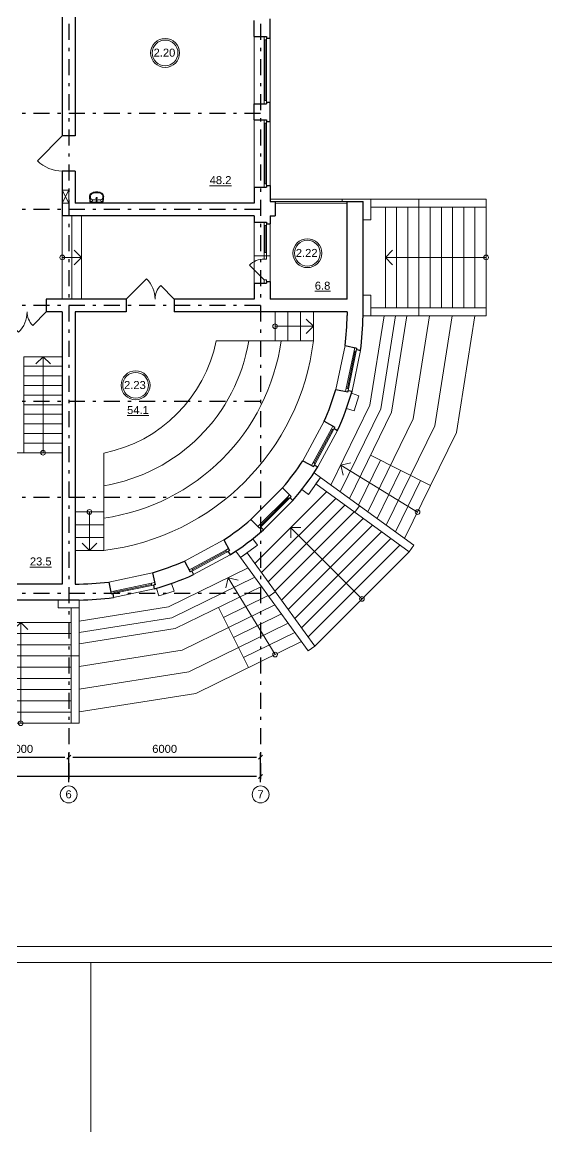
# Model space of a CAD drawing. Header units: metres. Extents: x -306 to 273, y -329 to 512.
# Drawn here: x -165.38 to -148.98, y 284.09 to 318.76 of the extents above; entities that cross this region are included whole.
import ezdxf
from ezdxf.enums import TextEntityAlignment as Align

# ---------------------------------------------------------------- set-up
doc = ezdxf.new("R2010")
doc.units = ezdxf.units.M
doc.header["$MEASUREMENT"] = 0
doc.linetypes.add('( Dashdot )', pattern=[1.001, 0.5, -0.25, 0.001, -0.25])
doc.layers.get('DEFPOINTS').update_dxf_attribs({"lineweight": 0})
doc.layers.add('Level 50', color=7, linetype='Continuous', lineweight=0)
doc.styles.add('Standard_0', font='arial.ttf')
doc.styles.add('Style-Arial', font='arial.ttf')
doc.dimstyles.get("Standard").update_dxf_attribs({"dimtxt": 0.00018, "dimasz": 0.00018, "dimexe": 0.0002, "dimexo": 0.0625, "dimgap": 9e-05, "dimtad": 0, "dimtih": 1, "dimtoh": 1, "dimdec": 4, "dimlfac": 1000, "dimzin": 0, "dimdsep": 46, "dimtxsty": 'Standard_0', "dimcen": 9e-05, "dimadec": 0, "dimazin": 0, "dimtfac": 1, "dimtdec": 4, "dimtofl": 0, "dimtmove": 0, "dimatfit": 0, "dimfxl": 0.01, "dimfxlon": 1, "dimtolj": 1, "dimtzin": 0, "dimarcsym": 0})

# ---------------------------------------------------------------- blocks, each defined once
blk = doc.blocks.new('*U1790')
at = {"color": 7, "linetype": 'Continuous', "lineweight": 13}
blk.add_line((-0.55, -0.389), (0.228, 0.389), dxfattribs=at)
at = {"color": 7, "linetype": 'Continuous', "lineweight": 0}
blk.add_arc((-0.55, -0.389), 1.1, 0, 45, dxfattribs=at)
blk = doc.blocks.new('*U1791')
at = {"color": 7, "linetype": 'Continuous', "lineweight": 13}
for p, q in [((-0.75, -0.318), (-0.114, 0.318)), ((0.75, -0.318), (0.326, 0.106))]:
    blk.add_line(p, q, dxfattribs=at)
at = {"color": 7, "linetype": 'Continuous', "lineweight": 0}
for centre, radius, start, end in [((-0.75, -0.318), 0.9, 0, 45), ((0.75, -0.318), 0.6, 135, 180)]:
    blk.add_arc(centre, radius, start, end, dxfattribs=at)
blk = doc.blocks.new('_Oblique-1')
at = {"color": 0, "linetype": 'ByBlock', "lineweight": -2}
blk.add_line((0.5, 0.5), (-0.5, -0.5), dxfattribs=at)
blk = doc.blocks.new('*D2307')
at = {"color": 0, "linetype": 'Continuous', "lineweight": -2, "transparency": 16777216}
for p, q in [((-194.531, 295.021), (-194.531, 295.318)), ((-158.056, 295.193), (-194.406, 295.193)), ((-157.931, 295.021), (-157.931, 295.318))]:
    blk.add_line(p, q, dxfattribs=at)
at = {"layer": 'DEFPOINTS', "color": 0, "linetype": 'Continuous', "lineweight": 0, "transparency": 16777216}
for p in [(-194.531, 295.193), (-194.531, 294.896), (-157.931, 294.896)]:
    blk.add_point(p, dxfattribs=at)
at = {"color": 0, "linetype": 'Continuous', "lineweight": -2, "transparency": 16777216, "xscale": 0.125, "yscale": 0.125, "zscale": 0.125, "rotation": 180}
blk.add_blockref('_Oblique-1', (-194.531, 295.193), dxfattribs=at)
at = {"color": 0, "linetype": 'Continuous', "lineweight": -2, "transparency": 16777216, "xscale": 0.125, "yscale": 0.125, "zscale": 0.125}
blk.add_blockref('_Oblique-1', (-157.931, 295.193), dxfattribs=at)
at = {"color": 0, "linetype": 'Continuous', "lineweight": 0, "transparency": 16777216, "insert": (-176.231, 295.446), "char_height": 0.25, "attachment_point": 5, "style": 'Style-Arial'}
blk.add_mtext('\\A1;36600', dxfattribs=at)
blk = doc.blocks.new('*U1659')
at = {"color": 7, "linetype": 'Continuous', "lineweight": 0}
for p in [(-0.227, 0.114), (0.227, 0.114)]:
    blk.add_line(p, (0, -0.114), dxfattribs=at)
blk = doc.blocks.new('*U1662')
at = {"color": 7, "linetype": 'Continuous', "lineweight": 0}
blk.add_line((0, -34.987), (0, -29.7), dxfattribs=at)
at = {"color": 7, "linetype": 'Continuous', "lineweight": 0, "flags": 128}
blk.add_lwpolyline([(42.05, 29.7), (42.05, -29.7), (-42.05, -29.7), (-42.05, 29.7), (42.05, 29.7)], close=True, dxfattribs=at)
at = {"layer": 'Level 50', "color": 7, "linetype": 'Continuous', "lineweight": 13}
blk.add_line((41.55, -29.2), (-41.25, -29.2), dxfattribs=at)
blk = doc.blocks.new('*U1792')
at = {"color": 7, "linetype": 'Continuous', "lineweight": 13}
for p, q in [((-0.2, 0.1), (0.2, -0.1)), ((0.2, 0.1), (-0.2, -0.1))]:
    blk.add_line(p, q, dxfattribs=at)
at = {"color": 7, "linetype": 'Continuous', "lineweight": 13, "flags": 128}
blk.add_lwpolyline([(-0.2, 0.1), (-0.2, -0.1), (0.2, -0.1), (0.2, 0.1), (-0.2, 0.1)], close=True, dxfattribs=at)
blk = doc.blocks.new('*U1881')
at = {"color": 7, "linetype": 'Continuous', "lineweight": 0}
for p in [(-0.227, 0.114), (0.227, 0.114)]:
    blk.add_line(p, (0, -0.114), dxfattribs=at)
blk = doc.blocks.new('*U1882')
at = {"color": 7, "linetype": 'Continuous', "lineweight": 0}
for p in [(-0.227, 0.114), (0.227, 0.114)]:
    blk.add_line(p, (0, -0.114), dxfattribs=at)
blk = doc.blocks.new('*U1883')
at = {"color": 7, "linetype": 'Continuous', "lineweight": 0}
for p in [(-0.227, 0.114), (0.227, 0.114)]:
    blk.add_line(p, (0, -0.114), dxfattribs=at)
blk = doc.blocks.new('*U1884')
at = {"color": 7, "linetype": 'Continuous', "lineweight": 0}
for p in [(-0.227, 0.114), (0.227, 0.114)]:
    blk.add_line(p, (0, -0.114), dxfattribs=at)
blk = doc.blocks.new('*U1885')
at = {"color": 7, "linetype": 'Continuous', "lineweight": 0}
for p in [(-0.227, 0.114), (0.227, 0.114)]:
    blk.add_line(p, (0, -0.114), dxfattribs=at)
blk = doc.blocks.new('*U1886')
at = {"color": 7, "linetype": 'Continuous', "lineweight": 0}
for p, q in [((3.651, 8.224), (1.401, 8.224)), ((3.651, 8.224), (4.551, 8.224)), ((3.651, 8.149), (3.651, 8.224)), ((4.551, 7.574), (4.551, 8.224)), ((5.001, 7.974), (5.001, 4.824)), ((5.351, 7.974), (5.351, 4.824)), ((5.701, 7.974), (5.701, 4.824)), ((6.051, 7.974), (6.051, 8.224)), ((6.051, 7.974), (6.051, 4.824)), ((6.401, 7.974), (6.401, 4.824)), ((6.751, 7.974), (6.751, 4.824)), ((7.101, 7.974), (7.101, 4.824)), ((7.451, 7.974), (7.451, 4.824)), ((7.801, 7.974), (7.801, 4.824)), ((8.151, 7.974), (8.151, 4.824)), ((4.304, 7.574), (4.551, 7.574)), ((8.151, 6.399), (5.001, 6.399)), ((4.304, 5.224), (4.551, 5.224)), ((4.551, 4.574), (4.551, 5.224)), ((4.304, 4.574), (4.551, 4.574)), ((6.051, 4.574), (6.051, 4.824)), ((4.535, 0.219), (6.41, -0.727)), ((6.006, -1.555), (3.606, -0.089)), ((0.919, -3.161), (3.161, -0.919)), ((1.127, -3.448), (3.448, -1.127)), ((1.336, -3.735), (3.735, -1.336)), ((4.043, -1.559), (4.19, -1.357)), ((-8.224, -3.651), (-8.224, -1.401)), ((1.544, -4.021), (4.021, -1.544)), ((1.752, -4.308), (4.308, -1.752)), ((1.961, -4.595), (4.595, -1.961)), ((4.268, -4.268), (2.04, -2.04)), ((2.169, -4.881), (4.881, -2.169)), ((2.377, -5.168), (5.168, -2.377)), ((2.585, -5.455), (5.455, -2.585)), ((2.794, -5.741), (5.741, -2.794)), ((-8.224, -3.651), (-8.224, -4.551)), ((-8.149, -3.651), (-8.224, -3.651)), ((1.555, -6.006), (0.089, -3.606)), ((1.559, -4.043), (1.357, -4.19)), ((-7.574, -4.304), (-7.574, -4.551)), ((-5.224, -4.304), (-5.224, -4.551)), ((-7.574, -4.551), (-8.224, -4.551)), ((-4.574, -4.551), (-5.224, -4.551)), ((-0.219, -4.535), (0.727, -6.41)), ((-7.974, -5.001), (-4.824, -5.001)), ((-6.399, -8.151), (-6.399, -5.001)), ((-7.974, -5.351), (-4.824, -5.351)), ((-7.974, -5.701), (-4.824, -5.701)), ((-7.974, -6.051), (-8.224, -6.051)), ((-7.974, -6.051), (-4.824, -6.051)), ((-4.574, -6.051), (-4.824, -6.051)), ((-7.974, -6.401), (-4.824, -6.401)), ((-7.974, -6.751), (-4.824, -6.751)), ((-7.974, -7.101), (-4.824, -7.101)), ((-7.974, -7.451), (-4.824, -7.451)), ((-7.974, -7.801), (-4.824, -7.801)), ((-7.974, -8.151), (-4.824, -8.151))]:
    blk.add_line(p, q, dxfattribs=at)
at = {"color": 7, "linetype": 'Continuous', "lineweight": 0, "flags": 128}
for points in [[(4.551, 8.224), (8.151, 8.224), (8.151, 7.974), (4.551, 7.974), (4.551, 8.224)], [(4.551, 4.824), (8.151, 4.824), (8.151, 4.574), (4.551, 4.574), (4.551, 4.824)], [(2.976, -0.475), (5.888, -2.591), (5.741, -2.794), (2.829, -0.678), (2.976, -0.475)], [(0.475, -2.976), (2.591, -5.888), (2.794, -5.741), (0.678, -2.829), (0.475, -2.976)], [(-8.224, -4.551), (-8.224, -8.151), (-7.974, -8.151), (-7.974, -4.551), (-8.224, -4.551)], [(-4.824, -4.551), (-4.824, -8.151), (-4.574, -8.151), (-4.574, -4.551), (-4.824, -4.551)]]:
    blk.add_lwpolyline(points, close=True, dxfattribs=at)
for points in [[(4.962, 4.574), (4.52, 1.781), (3.301, -0.712)], [(5.316, 4.574), (4.857, 1.674), (3.589, -0.921)], [(5.67, 4.574), (5.195, 1.568), (3.876, -1.129)], [(6.379, 4.574), (5.87, 1.355), (4.451, -1.547)], [(7.088, 4.574), (6.545, 1.142), (5.026, -1.965)], [(7.797, 4.574), (7.22, 0.929), (5.601, -2.383)], [(3.938, 2.156), (4.176, 2.078), (4.022, 1.603), (3.784, 1.68)], [(4.848, 0.062), (4.164, -1.338)], [(2.39, -0.853), (2.594, -1.001), (2.976, -0.475), (2.772, -0.327)], [(5.473, -0.254), (4.739, -1.756)], [(6.098, -0.569), (5.313, -2.174)], [(0.853, -2.39), (1.001, -2.594), (0.475, -2.976), (0.327, -2.772)], [(-4.574, -4.962), (-1.781, -4.52), (0.712, -3.301)], [(-4.574, -5.316), (-1.674, -4.857), (0.921, -3.589)], [(-2.156, -3.938), (-2.078, -4.176), (-1.603, -4.022), (-1.68, -3.784)], [(-4.574, -5.67), (-1.568, -5.195), (1.129, -3.876)], [(-4.574, -6.379), (-1.355, -5.87), (1.547, -4.451)], [(-0.062, -4.848), (1.338, -4.164)], [(0.254, -5.473), (1.756, -4.739)], [(-4.574, -7.088), (-1.142, -6.545), (1.965, -5.026)], [(0.569, -6.098), (2.174, -5.313)], [(-4.574, -7.797), (-0.929, -7.22), (2.383, -5.601)]]:
    blk.add_lwpolyline(points, dxfattribs=at)
at = {"color": 7, "linetype": 'Continuous', "lineweight": 0}
for centre in [(8.151, 6.399), (6.006, -1.555), (4.268, -4.268), (1.555, -6.006), (-6.399, -8.151)]:
    blk.add_circle(centre, 0.0733, dxfattribs=at)
at = {"color": 7, "linetype": 'Continuous', "lineweight": 0, "extrusion": (0, 0, -1)}
for name, p, rotation in [('*U1881', (-5.114, 6.399), 89.9999999999988), ('*U1882', (-3.703, -0.148), 121.424636737663)]:
    blk.add_blockref(name, p, dxfattribs=dict(at, rotation=rotation))
at = {"color": 7, "linetype": 'Continuous', "lineweight": 0}
for name, p, rotation in [('*U1885', (2.121, -2.121), 225.0000000000007), ('*U1883', (0.148, -3.703), 211.4246367376645), ('*U1884', (-6.399, -5.114), 180.0000000000003)]:
    blk.add_blockref(name, p, dxfattribs=dict(at, rotation=rotation))
blk = doc.blocks.new('*U1887')
at = {"color": 7, "linetype": 'Continuous', "lineweight": 0}
blk.add_line((-4.574, -4.304), (-4.574, -4.551), dxfattribs=at)
blk.add_blockref('*U1886', (0, 0), dxfattribs=at)
blk = doc.blocks.new('*U1793')
at = {"color": 7, "linetype": 'Continuous', "lineweight": 0}
for p, q in [((-0.656, -0.334), (0.334, 0.656)), ((-0.34, -0.508), (0.508, 0.34)), ((0.656, 0.263), (-0.263, -0.656))]:
    blk.add_line(p, q, dxfattribs=at)
at = {"color": 7, "linetype": 'Continuous', "lineweight": 30}
for p, q in [((0.334, 0.656), (0.604, 0.386)), ((0.571, 0.348), (0.656, 0.263)), ((-0.656, -0.334), (-0.386, -0.604)), ((-0.348, -0.571), (-0.263, -0.656))]:
    blk.add_line(p, q, dxfattribs=at)
at = {"color": 7, "linetype": 'Continuous', "lineweight": 0, "flags": 128}
blk.add_lwpolyline([(-0.365, -0.483), (0.483, 0.365), (0.533, 0.316), (-0.316, -0.533), (-0.365, -0.483)], close=True, dxfattribs=at)
at = {"color": 7, "linetype": 'Continuous', "lineweight": 13, "flags": 128}
for points in [[(0.554, 0.436), (0.483, 0.365), (0.533, 0.316), (0.604, 0.386), (0.554, 0.436)], [(-0.365, -0.483), (-0.436, -0.554), (-0.386, -0.604), (-0.316, -0.533), (-0.365, -0.483)]]:
    blk.add_lwpolyline(points, close=True, dxfattribs=at)
at = {"color": 7, "linetype": 'Continuous', "lineweight": 30}
for start, end in [(319.1957, 319.5191), (310.4809, 310.8043)]:
    blk.add_arc((-6.154, 6.154), 8.884, start, end, dxfattribs=at)
blk = doc.blocks.new('ум9')
at = {"color": 252, "lineweight": 13}
for p, q in [((0.317, 0), (-0.317, 0)), ((-0.237, -0.059), (-0.19, -0.143)), ((0.228, -0.039), (-0.228, -0.039)), ((0.185, -0.156), (-0.171, -0.156)), ((0.046, -0.234), (-0.046, -0.234)), ((0.035, -0.08), (-0.035, -0.08)), ((0, -0.115), (0, -0.045)), ((0, -0.189), (0, -0.28)), ((0.237, -0.059), (0.19, -0.143))]:
    blk.add_line(p, q, dxfattribs=at)
for centre, radius in [((0, -0.234), 0.0351), ((0, -0.08), 0.0221), ((0, -0.234), 0.0221)]:
    blk.add_circle(centre, radius, dxfattribs=at)
for centre, radius, start, end in [((1.163, -0.334), 1.518, 167.3206, 178.6525), ((-0.135, -0.304), 0.22, 178.312, 234.1043), ((-0.355, -0.298), 0.00065, 358.312, 358.6525), ((0.089, -0.267), 0.429, 154.5977, 180.3349), ((-0.317, -0.001), 0.00065, 90, 167.3206), ((-0.135, -0.303), 0.18, 141.0504, 245.2718), ((-0.228, -0.117), 0.078, 90, 154.5977), ((-0.135, -0.303), 0.193, 141.0504, 147.7493), ((-0.181, -0.302), 0.159, 98.7111, 129.9424), ((-0.181, -0.302), 0.146, 86.1548, 129.9424), ((-0.035, -0.093), 0.452, 239.6448, 267.5368), ((-0.035, -0.093), 0.413, 244.8898, 267.5368), ((0, 0.104), 0.65, 265.1692, 274.8308), ((0, 0.104), 0.611, 265.1692, 274.8308), ((0.035, -0.093), 0.413, 272.4632, 300.3552), ((0.035, -0.093), 0.452, 272.4632, 300.3552), ((0.181, -0.302), 0.146, 50.0576, 93.8452), ((0.181, -0.302), 0.159, 50.0576, 81.2889), ((0.135, -0.303), 0.18, 294.7282, 38.9496), ((0.228, -0.117), 0.078, 25.4023, 90), ((0.135, -0.304), 0.22, 305.8957, 1.688), ((0.135, -0.303), 0.193, 32.2507, 38.9496), ((-0.089, -0.267), 0.429, 359.6651, 25.4023), ((0.317, -0.001), 0.00065, 12.6794, 90), ((-1.163, -0.334), 1.518, 1.3475, 12.6794), ((0.355, -0.298), 0.00065, 181.3475, 181.688)]:
    blk.add_arc(centre, radius, start, end, dxfattribs=at)
blk = doc.blocks.new('*U1726')
at = {"color": 7, "linetype": 'Continuous', "lineweight": 13}
for radius in [0.452, 0.402]:
    blk.add_circle((0, 0), radius, dxfattribs=at)
at = {"color": 7, "linetype": 'Continuous', "lineweight": 13, "style": 'Style-Arial'}
blk.add_text('2.20', height=0.25, dxfattribs=at).set_placement((-0.361, 0.133), align=Align.TOP_LEFT)
blk = doc.blocks.new('*U1728')
at = {"color": 7, "linetype": 'Continuous', "lineweight": 13}
for radius in [0.452, 0.402]:
    blk.add_circle((0, 0), radius, dxfattribs=at)
at = {"color": 7, "linetype": 'Continuous', "lineweight": 13, "style": 'Style-Arial'}
blk.add_text('2.22', height=0.25, dxfattribs=at).set_placement((-0.361, 0.133), align=Align.TOP_LEFT)
blk = doc.blocks.new('*U1729')
at = {"color": 7, "linetype": 'Continuous', "lineweight": 13}
for radius in [0.452, 0.402]:
    blk.add_circle((0, 0), radius, dxfattribs=at)
at = {"color": 7, "linetype": 'Continuous', "lineweight": 13, "style": 'Style-Arial'}
blk.add_text('2.23', height=0.25, dxfattribs=at).set_placement((-0.361, 0.133), align=Align.TOP_LEFT)
blk = doc.blocks.new('*D2453')
at = {"color": 0, "linetype": 'Continuous', "lineweight": -2, "transparency": 16777216}
for p, q in [((-166.931, 295.021), (-166.931, 295.927)), ((-166.806, 295.802), (-164.056, 295.802)), ((-163.931, 295.021), (-163.931, 295.927))]:
    blk.add_line(p, q, dxfattribs=at)
at = {"layer": 'DEFPOINTS', "color": 0, "linetype": 'Continuous', "lineweight": 0, "transparency": 16777216}
for p in [(-163.931, 295.802), (-166.931, 294.896), (-163.931, 294.896)]:
    blk.add_point(p, dxfattribs=at)
at = {"color": 0, "linetype": 'Continuous', "lineweight": -2, "transparency": 16777216, "xscale": 0.125, "yscale": 0.125, "zscale": 0.125, "rotation": 180}
blk.add_blockref('_Oblique-1', (-166.931, 295.802), dxfattribs=at)
at = {"color": 0, "linetype": 'Continuous', "lineweight": -2, "transparency": 16777216, "xscale": 0.125, "yscale": 0.125, "zscale": 0.125}
blk.add_blockref('_Oblique-1', (-163.931, 295.802), dxfattribs=at)
at = {"color": 0, "linetype": 'Continuous', "lineweight": 0, "transparency": 16777216, "insert": (-165.431, 296.055), "char_height": 0.25, "attachment_point": 5, "style": 'Style-Arial'}
blk.add_mtext('\\A1;3000', dxfattribs=at)
blk = doc.blocks.new('*D2454')
at = {"color": 0, "linetype": 'Continuous', "lineweight": -2, "transparency": 16777216}
for p, q in [((-163.931, 295.021), (-163.931, 295.927)), ((-163.806, 295.802), (-158.056, 295.802)), ((-157.931, 295.021), (-157.931, 295.927))]:
    blk.add_line(p, q, dxfattribs=at)
at = {"layer": 'DEFPOINTS', "color": 0, "linetype": 'Continuous', "lineweight": 0, "transparency": 16777216}
for p in [(-157.931, 295.802), (-163.931, 294.896), (-157.931, 294.896)]:
    blk.add_point(p, dxfattribs=at)
at = {"color": 0, "linetype": 'Continuous', "lineweight": -2, "transparency": 16777216, "xscale": 0.125, "yscale": 0.125, "zscale": 0.125, "rotation": 180}
blk.add_blockref('_Oblique-1', (-163.931, 295.802), dxfattribs=at)
at = {"color": 0, "linetype": 'Continuous', "lineweight": -2, "transparency": 16777216, "xscale": 0.125, "yscale": 0.125, "zscale": 0.125}
blk.add_blockref('_Oblique-1', (-157.931, 295.802), dxfattribs=at)
at = {"color": 0, "linetype": 'Continuous', "lineweight": 0, "transparency": 16777216, "insert": (-160.931, 296.055), "char_height": 0.25, "attachment_point": 5, "style": 'Style-Arial'}
blk.add_mtext('\\A1;6000', dxfattribs=at)

msp = doc.modelspace()

# ---------------------------------------------------------------- linework, layer by layer
at = {"color": 1, "linetype": '( Dashdot )'}
for p, q in [((-163.93103694, 342.90830687), (-163.93103694, 294.89642885)), ((-157.93103694, 342.90830687), (-157.93103694, 294.89642885)), ((-157.93103694, 315.90830687), (-197.07297225, 315.90830687)), ((-157.93103694, 312.90830687), (-197.07297225, 312.90830687)), ((-157.93103694, 309.90830687), (-197.07297225, 309.90830687)), ((-157.93103694, 306.90830687), (-197.07297225, 306.90830687)), ((-157.93103694, 303.90830687), (-197.07297225, 303.90830687)), ((-157.93103694, 300.90830687), (-197.07297225, 300.90830687))]:
    msp.add_line(p, q, dxfattribs=at)
at = {"color": 7, "linetype": 'Continuous', "lineweight": 30}
for p, q in [((-164.13103694, 323.25830687), (-164.13103694, 315.20830687)), ((-163.73103694, 323.25830687), (-163.73103694, 315.20830687)), ((-158.13103694, 318.30830687), (-158.13103694, 318.80830687)), ((-157.63103694, 318.25830687), (-157.63103694, 318.85830687)), ((-158.13103694, 318.30830687), (-157.75103694, 318.30830687)), ((-157.75103694, 318.30830687), (-157.75103694, 318.25830687)), ((-157.75103694, 318.25830687), (-157.63103694, 318.25830687)), ((-158.13103694, 316.20830687), (-157.75103694, 316.20830687)), ((-158.13103694, 315.70830687), (-158.13103694, 316.20830687)), ((-157.75103694, 316.25830687), (-157.63103694, 316.25830687)), ((-157.75103694, 316.25830687), (-157.75103694, 316.20830687)), ((-157.63103694, 315.65830687), (-157.63103694, 316.25830687)), ((-158.13103694, 315.70830687), (-157.75103694, 315.70830687)), ((-157.75103694, 315.70830687), (-157.75103694, 315.65830687)), ((-157.75103694, 315.65830687), (-157.63103694, 315.65830687)), ((-163.73103694, 315.20830687), (-164.13103694, 315.20830687)), ((-163.73103694, 314.10830687), (-164.13103694, 314.10830687)), ((-164.13103694, 314.10830687), (-164.13103694, 312.70830687)), ((-163.73103694, 314.10830687), (-163.73103694, 313.10830687)), ((-158.13103694, 313.60830687), (-158.13103694, 313.10830687)), ((-158.13103694, 313.60830687), (-157.75103694, 313.60830687)), ((-157.75103694, 313.65830687), (-157.63103694, 313.65830687)), ((-157.75103694, 313.65830687), (-157.75103694, 313.60830687)), ((-157.63103694, 313.65830687), (-157.63103694, 313.15830687)), ((-158.13103694, 313.10830687), (-163.73103694, 313.10830687)), ((-157.63103694, 313.15830687), (-157.48103694, 313.15830687)), ((-157.48103694, 313.15830687), (-157.48103694, 312.70830687)), ((-155.22768263, 313.15830687), (-154.72768263, 313.15830687)), ((-155.22768263, 310.10830687), (-155.22768263, 313.15830687)), ((-154.72768263, 309.58330687), (-154.72768263, 313.15830687)), ((-158.13103694, 312.70830687), (-164.13103694, 312.70830687)), ((-158.13103694, 312.70830687), (-158.13103694, 312.50830687)), ((-157.63103694, 312.70830687), (-157.63103694, 312.45830687)), ((-157.63103694, 312.70830687), (-157.48103694, 312.70830687)), ((-158.13103694, 312.50830687), (-157.75103694, 312.50830687)), ((-157.75103694, 312.50830687), (-157.75103694, 312.45830687)), ((-157.75103694, 312.45830687), (-157.63103694, 312.45830687)), ((-158.13103694, 310.60830687), (-158.13103694, 310.10830687)), ((-158.13103694, 310.60830687), (-157.75103694, 310.60830687)), ((-157.75103694, 310.65830687), (-157.63103694, 310.65830687)), ((-157.75103694, 310.65830687), (-157.75103694, 310.60830687)), ((-157.63103694, 310.65830687), (-157.63103694, 310.10830687)), ((-164.63103694, 310.10830687), (-164.63103694, 309.70830687)), ((-162.13103694, 310.10830687), (-164.63103694, 310.10830687)), ((-162.13103694, 310.10830687), (-162.13103694, 309.70830687)), ((-158.13103694, 310.10830687), (-160.63103694, 310.10830687)), ((-160.63103694, 310.10830687), (-160.63103694, 309.70830687)), ((-155.22768263, 310.10830687), (-157.63103694, 310.10830687)), ((-164.13103694, 309.70830687), (-164.63103694, 309.70830687)), ((-164.13103694, 309.70830687), (-164.13103694, 301.20495255)), ((-163.73103694, 309.70830687), (-163.73103694, 301.20495255)), ((-162.13103694, 309.70830687), (-163.73103694, 309.70830687)), ((-155.22768263, 309.70830687), (-160.63103694, 309.70830687)), ((-155.22768263, 309.70830687), (-155.22763444, 309.59024806)), ((-164.13103694, 301.20495255), (-166.73103694, 301.20495255)), ((-163.60603694, 300.70495255), (-167.23103694, 300.70495255))]:
    msp.add_line(p, q, dxfattribs=at)
at = {"color": 7, "linetype": 'Continuous', "lineweight": 0}
for p, q in [((-158.13103694, 318.30830687), (-158.13103694, 316.20830687)), ((-157.63103694, 318.25830687), (-157.63103694, 316.25830687)), ((-157.78603694, 318.20830687), (-157.78603694, 316.30830687)), ((-158.13103694, 315.70830687), (-158.13103694, 313.60830687)), ((-157.78603694, 315.60830687), (-157.78603694, 313.70830687)), ((-157.63103694, 315.65830687), (-157.63103694, 313.65830687)), ((-163.83103694, 312.70830687), (-163.83103694, 310.10830687)), ((-157.78603694, 312.40830687), (-157.78603694, 311.55830687)), ((-164.13103694, 311.40830687), (-163.53103694, 311.40830687)), ((-158.13103694, 311.45830687), (-158.13103694, 310.60830687)), ((-157.63103694, 311.45830687), (-157.63103694, 310.65830687)), ((-157.48098003, 308.80830687), (-157.48098003, 309.70830687)), ((-157.08098003, 308.80830687), (-157.08098003, 309.70830687)), ((-156.68098003, 308.80830687), (-156.68098003, 309.70830687)), ((-156.28098003, 308.80830687), (-156.28098003, 309.70830687)), ((-157.48098003, 309.25830687), (-156.28098003, 309.25830687)), ((-156.28098003, 308.80830687), (-159.31764642, 308.80830687)), ((-164.73103694, 305.30830687), (-164.73103694, 308.30830687)), ((-164.13103694, 308.00830687), (-165.33103694, 308.00830687)), ((-164.13103694, 307.70830687), (-165.33103694, 307.70830687)), ((-164.13103694, 307.40830687), (-165.33103694, 307.40830687)), ((-164.13103694, 307.10830687), (-165.33103694, 307.10830687)), ((-164.13103694, 306.80830687), (-165.33103694, 306.80830687)), ((-164.13103694, 306.50830687), (-165.33103694, 306.50830687)), ((-164.13103694, 306.20830687), (-165.33103694, 306.20830687)), ((-164.13103694, 305.90830687), (-165.33103694, 305.90830687)), ((-164.13103694, 305.60830687), (-165.33103694, 305.60830687)), ((-162.83103694, 305.29491635), (-162.83103694, 302.25824996)), ((-162.83103694, 303.45824996), (-163.73103694, 303.45824996)), ((-163.28103694, 303.45824996), (-163.28103694, 302.25824996)), ((-162.83103694, 303.05824996), (-163.73103694, 303.05824996)), ((-162.83103694, 302.65824996), (-163.73103694, 302.65824996)), ((-162.83103694, 302.25824996), (-163.73103694, 302.25824996))]:
    msp.add_line(p, q, dxfattribs=at)
at = {"color": 7, "linetype": 'Continuous', "lineweight": 13}
for p, q in [((-164.13103694, 312.70830687), (-164.13103694, 310.10830687)), ((-163.53103694, 312.70830687), (-163.53103694, 310.10830687)), ((-157.82103694, 310.70830687), (-158.28065635, 311.16792628)), ((-165.33103694, 308.30830687), (-165.33103694, 305.30830687)), ((-164.13103694, 308.30830687), (-165.33103694, 308.30830687)), ((-164.13103694, 305.30830687), (-166.73103694, 305.30830687))]:
    msp.add_line(p, q, dxfattribs=at)
at = {"color": 7, "linetype": 'Continuous', "lineweight": 13, "flags": 128}
for points in [[(-157.82103694, 318.30830687), (-157.82103694, 318.20830687), (-157.75103694, 318.20830687), (-157.75103694, 318.30830687), (-157.82103694, 318.30830687)], [(-157.82103694, 316.30830687), (-157.82103694, 316.20830687), (-157.75103694, 316.20830687), (-157.75103694, 316.30830687), (-157.82103694, 316.30830687)], [(-157.82103694, 315.70830687), (-157.82103694, 315.60830687), (-157.75103694, 315.60830687), (-157.75103694, 315.70830687), (-157.82103694, 315.70830687)], [(-157.82103694, 313.70830687), (-157.82103694, 313.60830687), (-157.75103694, 313.60830687), (-157.75103694, 313.70830687), (-157.82103694, 313.70830687)], [(-157.48103694, 313.15830687), (-155.22768263, 313.15830687), (-155.22768263, 313.10830687), (-157.48103694, 313.10830687), (-157.48103694, 313.15830687)], [(-157.82103694, 312.50830687), (-157.82103694, 312.40830687), (-157.75103694, 312.40830687), (-157.75103694, 312.50830687), (-157.82103694, 312.50830687)], [(-157.82103694, 311.45830687), (-157.82103694, 311.55830687), (-157.75103694, 311.55830687), (-157.75103694, 311.45830687), (-157.82103694, 311.45830687)], [(-157.82103694, 311.35830687), (-157.82103694, 311.45830687), (-157.75103694, 311.45830687), (-157.75103694, 311.35830687), (-157.82103694, 311.35830687)], [(-157.82103694, 310.60830687), (-157.82103694, 310.70830687), (-157.75103694, 310.70830687), (-157.75103694, 310.60830687), (-157.82103694, 310.60830687)]]:
    msp.add_lwpolyline(points, close=True, dxfattribs=at)
at = {"color": 7, "linetype": 'Continuous', "lineweight": 0, "flags": 128}
for points in [[(-157.75103694, 316.30830687), (-157.82103694, 316.30830687), (-157.82103694, 318.20830687), (-157.75103694, 318.20830687), (-157.75103694, 316.30830687)], [(-157.75103694, 313.70830687), (-157.82103694, 313.70830687), (-157.82103694, 315.60830687), (-157.75103694, 315.60830687), (-157.75103694, 313.70830687)], [(-157.82103694, 312.40830687), (-157.82103694, 311.55830687), (-157.75103694, 311.55830687), (-157.75103694, 312.40830687), (-157.82103694, 312.40830687)]]:
    msp.add_lwpolyline(points, close=True, dxfattribs=at)
msp.add_lwpolyline([(-158.13103694, 312.50830687), (-158.13103694, 311.45830687), (-157.63103694, 311.45830687), (-157.63103694, 312.45830687)], dxfattribs=at)
at = {"color": 7, "linetype": 'Continuous', "lineweight": 0}
for centre in [(-164.13103694, 311.40830687), (-157.48098003, 309.25830687), (-164.73103694, 305.30830687), (-163.28103694, 303.45824996)]:
    msp.add_circle(centre, 0.07327717, dxfattribs=at)
at = {"color": 7, "linetype": 'Continuous', "lineweight": 13}
for centre in [(-163.93103694, 294.63307341), (-157.93103694, 294.63307341)]:
    msp.add_circle(centre, 0.26335544, dxfattribs=at)
at = {"color": 7, "linetype": 'Continuous', "lineweight": 0}
for centre, radius, start, end in [((-157.82103694, 310.70830687), 0.65, 90, 135), ((-163.73103694, 309.70830687), 7.50422201, 276.888206164, 353.111793836), ((-163.73103694, 309.70830687), 6.50422201, 277.953632205, 352.046367795), ((-163.73103694, 309.70830687), 5.50422201, 279.410737432, 350.589262568), ((-163.73103694, 309.70830687), 4.50422201, 281.525996575, 348.474003425)]:
    msp.add_arc(centre, radius, start, end, dxfattribs=at)
at = {"color": 7, "linetype": 'Continuous', "lineweight": 30}
for radius, start, end in [(8.50422201, 352.90085321, 359.204572867), (9.00422201, 352.319066951, 359.204572867), (8.50422201, 336.30085321, 343.457902725), (9.00422201, 335.719066951, 344.039688984), (8.50422201, 319.721475243, 326.857902725), (9.00422201, 319.139688984, 327.439688984), (8.50422201, 303.142097275, 310.278524757), (9.00422201, 302.560311016, 310.860311016), (8.50422201, 286.542097275, 293.69914679), (8.50422201, 270, 277.09914679), (9.00422201, 285.960311016, 294.280933049), (9.00422201, 270.795427133, 277.680933049)]:
    msp.add_arc((-163.73103694, 309.70830687), radius, start, end, dxfattribs=at)

# ---------------------------------------------------------------- block references
at = {"color": 7, "linetype": 'Continuous', "lineweight": 13}
for name, p in [('*U1726', (-160.91635298, 317.79798281)), ('*U1728', (-156.4695029, 311.54201177)), ('*U1791', (-161.38106097, 310.42648678)), ('*U1729', (-161.83916539, 307.41441598))]:
    msp.add_blockref(name, p, dxfattribs=at)
at = {"color": 7, "linetype": 'Continuous', "lineweight": 13, "extrusion": (0, 0, -1)}
for name, p, rotation in [('*U1790', (164.51991685, 314.65833089), 270), ('*U1791', (165.38106097, 309.39012696), 180)]:
    msp.add_blockref(name, p, dxfattribs=dict(at, rotation=rotation))
at = {"color": 7, "linetype": 'Continuous', "lineweight": 13, "rotation": 90}
msp.add_blockref('*U1792', (-164.03100441, 313.30831086), dxfattribs=at)
at = {"color": 252, "lineweight": 13, "xscale": 0.622159090909089, "yscale": 0.622159090909089, "zscale": 0.622159090909089, "rotation": 180}
msp.add_blockref('ум9', (-163.05803786, 313.11623087), dxfattribs=at)
at = {"color": 7, "linetype": 'Continuous', "lineweight": 0}
for name, p in [('*U1887', (-159.03189959, 305.00916633)), ('*U1659', (-163.28103355, 302.37184092))]:
    msp.add_blockref(name, p, dxfattribs=at)
for p, rotation in [((-163.6446279, 311.40831026), 90), ((-156.39457099, 309.25831026), 90), ((-164.73104034, 308.19471591), 180)]:
    msp.add_blockref('*U1659', p, dxfattribs=dict(at, rotation=rotation))
at = {"color": 7, "linetype": 'Continuous', "lineweight": 30}
for p, rotation in [((-155.21254217, 307.92549824), 33.17937796717894), ((-156.07689879, 305.56616625), 16.57937796717914)]:
    msp.add_blockref('*U1793', p, dxfattribs=dict(at, rotation=rotation))
msp.add_blockref('*U1793', (-157.57704959, 303.55431633), dxfattribs=at)
at = {"color": 7, "linetype": 'Continuous', "lineweight": 30, "extrusion": (0, 0, -1)}
for p, rotation in [((159.58889632, 302.05416871), 286.5793779671799), ((161.94822831, 301.18981209), 303.1793779671798)]:
    msp.add_blockref('*U1793', p, dxfattribs=dict(at, rotation=rotation))
at = {"layer": 'Level 50', "color": 7, "linetype": 'Continuous', "lineweight": 13}
msp.add_blockref('*U1662', (-163.24194546, 319.08055446), dxfattribs=at)

# ---------------------------------------------------------------- texts
at = {"color": 7, "linetype": 'Continuous', "lineweight": 13, "style": 'Style-Arial'}
for s, p in [('%%u48.2%%U', (-159.52392132, 313.9499493)), ('%%u6.8%%U', (-156.23700112, 310.65044641)), ('%%u54.1%%U', (-162.10555941, 306.76705141)), ('%%u23.5%%U', (-165.14398862, 302.03686197))]:
    msp.add_text(s, height=0.25, dxfattribs=at).set_placement(p, align=Align.TOP_LEFT)
at = {"color": 7, "linetype": 'Continuous', "lineweight": 30, "style": 'Style-Arial'}
for s, p in [('6', (-164.03072976, 294.76233604)), ('7', (-158.03072976, 294.76233604))]:
    msp.add_text(s, height=0.25, dxfattribs=at).set_placement(p, align=Align.TOP_LEFT)

# ---------------------------------------------------------------- dimensions: what is measured, and where the dimension line sits
at = {"color": 5, "linetype": 'Continuous', "lineweight": 0}
for base, p1, p2, picture, middle in [((-163.93103694, 295.80202894), (-166.93103694, 294.89642885), (-163.93103694, 294.89642885), '*D2453', (-165.43103694, 296.05475745)), ((-157.93103694, 295.80202894), (-163.93103694, 294.89642885), (-157.93103694, 294.89642885), '*D2454', (-160.93103694, 296.05467219))]:
    dim = msp.add_linear_dim(base=base, p1=p1, p2=p2, dimstyle='Standard', override={"dimtxt": 0.25, "dimasz": 0.125, "dimexe": 0.125, "dimexo": 0.125, "dimgap": 0.125, "dimtad": 1, "dimtih": 0, "dimtoh": 0, "dimzin": 11, "dimtxsty": 'Style-Arial', "dimblk": '_Oblique-1', "dimfxlon": 0, "dimfrac": 2, "dimtzin": 11}, dxfattribs=at)
    dim.commit()
    dim.dimension.update_dxf_attribs({"geometry": picture, "text_midpoint": middle})
dim = msp.add_linear_dim(base=(-194.53103694, 295.19302901), p1=(-157.93103694, 294.89642885), p2=(-194.53103694, 294.89642885), angle=180, dimstyle='Standard', override={"dimtxt": 0.25, "dimasz": 0.125, "dimexe": 0.125, "dimexo": 0.125, "dimgap": 0.125, "dimtad": 1, "dimtih": 0, "dimtoh": 0, "dimzin": 11, "dimtxsty": 'Style-Arial', "dimblk": '_Oblique-1', "dimfxlon": 0, "dimfrac": 2, "dimtzin": 11}, dxfattribs=at)
dim.commit()
dim.dimension.update_dxf_attribs({"geometry": '*D2307', "text_midpoint": (-176.23103694, 295.44575753)})

doc.saveas('drawing.dxf')
